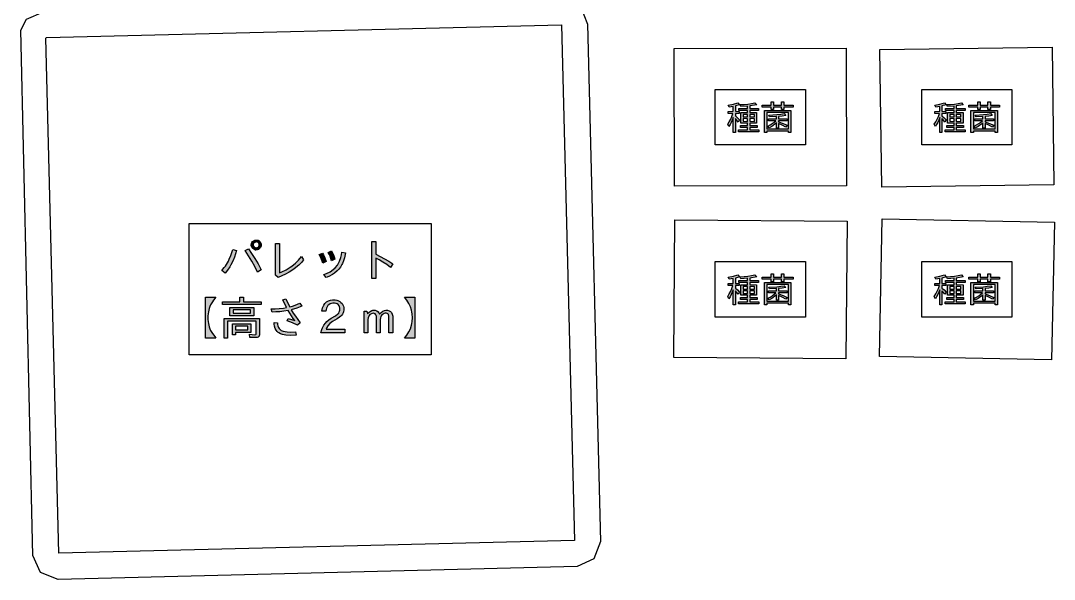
# Model space of a CAD drawing. Header units: millimetres. Extents: x -851 to 12103, y -752 to 16103.
# Drawn here: x 2101 to 5104, y 10707 to 12330 of the extents above; entities that cross this region are included whole.
import ezdxf

# ---------------------------------------------------------------- set-up
doc = ezdxf.new("R2010")
doc.units = ezdxf.units.MM
for name, color, linetype in [('名称ラベル', 1, 'Continuous'), ('荷', 34, 'Continuous'), ('設備', 5, 'Continuous')]:
    doc.layers.add(name, color=color, linetype=linetype)

msp = doc.modelspace()

# ---------------------------------------------------------------- hatches: boundary and pattern name
at = {"layer": '名称ラベル'}
for points in [[(4155.1, 12029.3), (4159.7, 12036.7), (4163.8, 12044.4), (4167.2, 12052.4), (4170, 12060.7), (4156.5, 12060.8), (4156.5, 12067), (4171.1, 12067.1), (4171.1, 12081.3), (4159.5, 12079.5), (4156.8, 12085.2), (4171.7, 12088), (4184.6, 12091.8), (4189.9, 12086.2), (4177.6, 12082.7), (4177.6, 12067.1), (4188.9, 12067), (4188.9, 12060.8), (4177.6, 12060.8), (4177.6, 12053.7), (4183.7, 12048.3), (4189.8, 12041.9), (4185.5, 12035.7), (4180.8, 12042.1), (4177.6, 12045.8), (4177.6, 12005.3), (4171.1, 12005.3), (4171.1, 12048.7), (4168.5, 12041.6), (4165.5, 12034.8), (4162.2, 12028.4), (4158.5, 12022.5)], [(4255.6, 12079.1), (4255.6, 12085.4), (4281.5, 12085.4), (4281.5, 12094.7), (4288.5, 12094.7), (4288.5, 12085.4), (4311.2, 12085.4), (4311.3, 12094.7), (4318.3, 12094.7), (4318.3, 12085.4), (4344.9, 12085.4), (4344.9, 12079.1), (4318.3, 12079), (4318.3, 12072), (4311.3, 12072), (4311.2, 12079.1), (4288.5, 12079.1), (4288.5, 12072), (4281.5, 12072), (4281.5, 12079.1)], [(4755.1, 12029.3), (4759.7, 12036.7), (4763.8, 12044.4), (4767.2, 12052.4), (4770, 12060.7), (4756.5, 12060.8), (4756.5, 12067), (4771.1, 12067.1), (4771.1, 12081.3), (4759.5, 12079.5), (4756.8, 12085.2), (4771.7, 12088), (4784.6, 12091.8), (4789.9, 12086.2), (4777.6, 12082.7), (4777.6, 12067.1), (4788.9, 12067), (4788.9, 12060.8), (4777.6, 12060.8), (4777.6, 12053.7), (4783.7, 12048.3), (4789.8, 12041.9), (4785.5, 12035.7), (4780.8, 12042.1), (4777.6, 12045.8), (4777.6, 12005.3), (4771.1, 12005.3), (4771.1, 12048.7), (4768.5, 12041.6), (4765.5, 12034.8), (4762.2, 12028.4), (4758.5, 12022.5)], [(4855.6, 12079.1), (4855.6, 12085.4), (4881.5, 12085.4), (4881.5, 12094.7), (4888.5, 12094.7), (4888.5, 12085.4), (4911.2, 12085.4), (4911.3, 12094.7), (4918.3, 12094.7), (4918.3, 12085.4), (4944.9, 12085.4), (4944.9, 12079.1), (4918.3, 12079), (4918.3, 12072), (4911.3, 12072), (4911.2, 12079.1), (4888.5, 12079.1), (4888.5, 12072), (4881.5, 12072), (4881.5, 12079.1)], [(4271.3, 12024.4), (4278.3, 12027.6), (4284.6, 12031.3), (4290.2, 12035.4), (4295, 12039.8), (4273.4, 12039.8), (4273.4, 12045.4), (4296.6, 12045.5), (4296.6, 12051.9), (4276.8, 12051.1), (4274.5, 12056.2), (4298.2, 12057.6), (4309.1, 12058.8), (4319.4, 12060.4), (4323.8, 12054.9), (4313.3, 12053.3), (4303.1, 12052.3), (4303, 12045.5), (4327.6, 12045.4), (4327.6, 12039.8), (4303.1, 12039.8), (4303, 12037), (4316, 12032.1), (4328.3, 12026.6), (4324.5, 12021.2), (4313.5, 12027.1), (4303.1, 12031.9), (4303, 12018.5), (4296.6, 12018.5), (4296.6, 12034.1), (4292, 12029.8), (4286.9, 12025.8), (4283.2, 12023.4), (4275.2, 12019.1)], [(4871.3, 12024.4), (4878.3, 12027.6), (4884.6, 12031.3), (4890.2, 12035.4), (4895, 12039.8), (4873.4, 12039.8), (4873.4, 12045.4), (4896.6, 12045.5), (4896.6, 12051.9), (4876.8, 12051.1), (4874.5, 12056.2), (4898.2, 12057.6), (4909.1, 12058.8), (4919.4, 12060.4), (4923.8, 12054.9), (4913.3, 12053.3), (4903.1, 12052.3), (4903, 12045.5), (4927.6, 12045.4), (4927.6, 12039.8), (4903.1, 12039.8), (4903, 12037), (4916, 12032.1), (4928.3, 12026.6), (4924.5, 12021.2), (4913.5, 12027.1), (4903.1, 12031.9), (4903, 12018.5), (4896.6, 12018.5), (4896.6, 12034.1), (4892, 12029.8), (4886.9, 12025.8), (4883.2, 12023.4), (4875.2, 12019.1)], [(2841.7, 11682.6), (2853.2, 11682.6), (2853.2, 11598.3), (2859.8, 11601), (2872.4, 11607), (2884, 11613.9), (2889.4, 11617.7), (2899.5, 11626), (2904.2, 11630.4), (2908.7, 11635.1), (2916.8, 11645.2), (2923.1, 11635.6), (2916.8, 11627.9), (2909.4, 11620.5), (2900.8, 11613.3), (2894.5, 11608.7), (2880.7, 11599.7), (2870.3, 11593.9), (2860, 11588.9), (2849.7, 11584.7), (2841.7, 11590.9)], [(3121.8, 11581.5), (3121.8, 11688.6), (3132.5, 11688.6), (3132.5, 11651.6), (3145.6, 11645.4), (3158.3, 11638.7), (3170.5, 11631.7), (3182.4, 11624.3), (3175.4, 11613.6), (3164.5, 11621.6), (3153.7, 11628.8), (3143, 11635.2), (3132.5, 11640.8), (3132.5, 11581.5)], [(2685.7, 11604.5), (2692.6, 11612.9), (2695.8, 11617.4), (2701.8, 11627), (2704.5, 11632), (2707.1, 11637.2), (2711.8, 11648.2), (2715.8, 11660), (2717.7, 11666.2), (2728.5, 11662.3), (2722.1, 11643.4), (2717.1, 11631.7), (2711.6, 11620.8), (2708.7, 11615.7), (2702.3, 11606), (2695.4, 11597.1)], [(2753.1, 11662.9), (2762.6, 11667.9), (2772, 11654.5), (2781.3, 11639.9), (2790.7, 11624.1), (2800, 11607), (2789.4, 11599.9), (2781.3, 11616.2), (2772.6, 11632.1), (2763.2, 11647.7)], [(2968.6, 11651), (2977.7, 11655.4), (2980.8, 11649.8), (2983.7, 11643.9), (2988.7, 11631), (2978.9, 11626.3), (2974, 11639.5)], [(2982.1, 11593), (2989.8, 11595.8), (3000.3, 11601), (3009.4, 11607.4), (3014.7, 11612.3), (3021.2, 11620.2), (3024.5, 11625.7), (3027.5, 11631.7), (3031.1, 11642.1), (3033.1, 11649.8), (3034.6, 11658.2), (3045.1, 11655.8), (3042, 11641.7), (3039.2, 11633.2), (3035.9, 11625.3), (3034.1, 11621.6), (3029.9, 11614.7), (3025.2, 11608.4), (3020.7, 11603.6), (3012.8, 11597), (3006.8, 11592.9), (2996.6, 11587.6), (2989.1, 11584.4)], [(2994.4, 11657), (3003.8, 11661.4), (3006.9, 11655.9), (3009.6, 11650.1), (3012.1, 11644), (3014.3, 11637.5), (3004.3, 11632.8), (3002.2, 11639.6), (2999.8, 11645.9), (2997.2, 11651.7)], [(4155.1, 11529.3), (4159.7, 11536.7), (4163.8, 11544.4), (4167.2, 11552.4), (4170, 11560.7), (4156.5, 11560.8), (4156.5, 11567), (4171.1, 11567.1), (4171.1, 11581.3), (4159.5, 11579.5), (4156.8, 11585.2), (4171.7, 11588), (4184.6, 11591.8), (4189.9, 11586.2), (4177.6, 11582.7), (4177.6, 11567.1), (4188.9, 11567), (4188.9, 11560.8), (4177.6, 11560.8), (4177.6, 11553.7), (4183.7, 11548.3), (4189.8, 11541.9), (4185.5, 11535.7), (4180.8, 11542.1), (4177.6, 11545.8), (4177.6, 11505.3), (4171.1, 11505.3), (4171.1, 11548.7), (4168.5, 11541.6), (4165.5, 11534.8), (4162.2, 11528.4), (4158.5, 11522.5)], [(4255.6, 11579.1), (4255.6, 11585.4), (4281.5, 11585.4), (4281.5, 11594.7), (4288.5, 11594.7), (4288.5, 11585.4), (4311.2, 11585.4), (4311.3, 11594.7), (4318.3, 11594.7), (4318.3, 11585.4), (4344.9, 11585.4), (4344.9, 11579.1), (4318.3, 11579), (4318.3, 11572), (4311.3, 11572), (4311.2, 11579.1), (4288.5, 11579.1), (4288.5, 11572), (4281.5, 11572), (4281.5, 11579.1)], [(4755.1, 11529.3), (4759.7, 11536.7), (4763.8, 11544.4), (4767.2, 11552.4), (4770, 11560.7), (4756.5, 11560.8), (4756.5, 11567), (4771.1, 11567.1), (4771.1, 11581.3), (4759.5, 11579.5), (4756.8, 11585.2), (4771.7, 11588), (4784.6, 11591.8), (4789.9, 11586.2), (4777.6, 11582.7), (4777.6, 11567.1), (4788.9, 11567), (4788.9, 11560.8), (4777.6, 11560.8), (4777.6, 11553.7), (4783.7, 11548.3), (4789.8, 11541.9), (4785.5, 11535.7), (4780.8, 11542.1), (4777.6, 11545.8), (4777.6, 11505.3), (4771.1, 11505.3), (4771.1, 11548.7), (4768.5, 11541.6), (4765.5, 11534.8), (4762.2, 11528.4), (4758.5, 11522.5)], [(4855.6, 11579.1), (4855.6, 11585.4), (4881.5, 11585.4), (4881.5, 11594.7), (4888.5, 11594.7), (4888.5, 11585.4), (4911.2, 11585.4), (4911.3, 11594.7), (4918.3, 11594.7), (4918.3, 11585.4), (4944.9, 11585.4), (4944.9, 11579.1), (4918.3, 11579), (4918.3, 11572), (4911.3, 11572), (4911.2, 11579.1), (4888.5, 11579.1), (4888.5, 11572), (4881.5, 11572), (4881.5, 11579.1)], [(4271.3, 11524.4), (4278.3, 11527.6), (4284.6, 11531.3), (4290.2, 11535.4), (4295, 11539.8), (4273.4, 11539.8), (4273.4, 11545.4), (4296.6, 11545.5), (4296.6, 11551.9), (4276.8, 11551.1), (4274.5, 11556.2), (4298.2, 11557.6), (4309.1, 11558.8), (4319.4, 11560.4), (4323.8, 11554.9), (4313.3, 11553.3), (4303.1, 11552.3), (4303, 11545.5), (4327.6, 11545.4), (4327.6, 11539.8), (4303.1, 11539.8), (4303, 11537), (4316, 11532.1), (4328.3, 11526.6), (4324.5, 11521.2), (4313.5, 11527.1), (4303.1, 11531.9), (4303, 11518.5), (4296.6, 11518.5), (4296.6, 11534.1), (4292, 11529.8), (4286.9, 11525.8), (4283.2, 11523.4), (4275.2, 11519.1)], [(4871.3, 11524.4), (4878.3, 11527.6), (4884.6, 11531.3), (4890.2, 11535.4), (4895, 11539.8), (4873.4, 11539.8), (4873.4, 11545.4), (4896.6, 11545.5), (4896.6, 11551.9), (4876.8, 11551.1), (4874.5, 11556.2), (4898.2, 11557.6), (4909.1, 11558.8), (4919.4, 11560.4), (4923.8, 11554.9), (4913.3, 11553.3), (4903.1, 11552.3), (4903, 11545.5), (4927.6, 11545.4), (4927.6, 11539.8), (4903.1, 11539.8), (4903, 11537), (4916, 11532.1), (4928.3, 11526.6), (4924.5, 11521.2), (4913.5, 11527.1), (4903.1, 11531.9), (4903, 11518.5), (4896.6, 11518.5), (4896.6, 11534.1), (4892, 11529.8), (4886.9, 11525.8), (4883.2, 11523.4), (4875.2, 11519.1)], [(2638.5, 11408.3), (2638.5, 11526.9), (2668.5, 11526.9), (2661.4, 11518.3), (2658.3, 11513.8), (2653.1, 11504.5), (2650.9, 11499.6), (2649.2, 11494.6), (2646.5, 11484.2), (2645.2, 11473.3), (2645.1, 11467.7), (2645.2, 11462), (2646.5, 11451), (2649.2, 11440.6), (2650.9, 11435.6), (2653.1, 11430.7), (2658.3, 11421.3), (2664.8, 11412.5), (2668.5, 11408.3)], [(2687.5, 11505.5), (2687.5, 11513.3), (2738.2, 11513.3), (2738.3, 11527.2), (2748.2, 11527.2), (2748.3, 11513.3), (2799.8, 11513.3), (2799.8, 11505.5)], [(2828.5, 11493.7), (2840.4, 11493.6), (2852.6, 11494.1), (2864.5, 11495.4), (2873.2, 11496.9), (2862.3, 11519.7), (2871.8, 11522.4), (2877.6, 11509.3), (2882.8, 11499), (2890.8, 11501.2), (2898.4, 11503.8), (2905.6, 11506.7), (2912.5, 11510), (2918.1, 11501.2), (2903.3, 11495.3), (2887.4, 11490.6), (2893.1, 11481.2), (2899.3, 11471.6), (2906, 11462.1), (2913.4, 11452.5), (2905.2, 11445.5), (2890.9, 11452.4), (2875.6, 11458.1), (2878.6, 11465.6), (2888.3, 11462.4), (2897.4, 11458.9), (2892.4, 11465.4), (2887.5, 11472.5), (2878, 11488.4), (2865.9, 11486.4), (2854.1, 11485), (2842.6, 11484.2), (2831.6, 11483.9)], [(2973.5, 11424), (2975.7, 11432.9), (2977.7, 11438.3), (2981.5, 11445.7), (2986.3, 11452.1), (2990.5, 11456.5), (2996.2, 11461.2), (3003.1, 11465.8), (3015.6, 11473.1), (3022.5, 11478.4), (3025, 11481.1), (3026.9, 11484.2), (3027.8, 11486.3), (3028.6, 11489.8), (3028.6, 11495), (3027.5, 11499.9), (3026.6, 11502), (3023.9, 11505.4), (3020.2, 11507.9), (3017.9, 11508.7), (3012.6, 11509.7), (3007.6, 11509.8), (3003.9, 11509.2), (3000.6, 11508), (2996.2, 11505.1), (2993.7, 11502.5), (2991.5, 11499.3), (2989.9, 11495.6), (2988.7, 11491.4), (2988.1, 11486.8), (2976.3, 11486.8), (2977, 11491.7), (2978.1, 11496.2), (2979.6, 11500.3), (2981.5, 11504.1), (2985.2, 11509), (2989.9, 11513.2), (2995.1, 11516.3), (3000.9, 11518.4), (3007.3, 11519.3), (3014.7, 11519), (3019.5, 11518.2), (3022.5, 11517.2), (3028, 11514.6), (3031.7, 11511.9), (3034.8, 11508.8), (3037.2, 11505.3), (3038.9, 11501.4), (3039.9, 11497), (3040.2, 11490.4), (3039.2, 11484.9), (3037.9, 11481.5), (3036.1, 11478.2), (3033.8, 11475.2), (3031, 11472.2), (3027.7, 11469.4), (3020.6, 11464.6), (3007.3, 11456.8), (2999.4, 11450.7), (2993.5, 11444.1), (2990.6, 11439.4), (2988.5, 11434.4), (3042.8, 11434.4), (3042.8, 11424)], [(3215.9, 11526.9), (3245.9, 11526.9), (3245.9, 11408.3), (3215.9, 11408.3), (3223, 11416.9), (3226.1, 11421.4), (3228.9, 11426), (3233.5, 11435.6), (3236.7, 11445.7), (3237.9, 11451), (3238.7, 11456.3), (3239.3, 11467.5), (3238.7, 11478.6), (3237.9, 11484), (3236.7, 11489.3), (3233.5, 11499.4), (3228.9, 11509.1), (3226.1, 11513.7), (3223, 11518.3)], [(3098.7, 11424), (3098.7, 11486.9), (3107.1, 11486.9), (3109, 11479), (3113.5, 11483.5), (3116.6, 11485.9), (3121.3, 11488.3), (3124.4, 11489.1), (3129.4, 11489.4), (3131.1, 11489.1), (3135.7, 11487.5), (3139.7, 11484.4), (3141.9, 11481.5), (3143.8, 11478.1), (3148.2, 11483), (3153, 11486.6), (3158.2, 11488.7), (3162, 11489.4), (3167.2, 11489.2), (3171.6, 11487.9), (3175.3, 11485.6), (3178.4, 11482.2), (3180.8, 11477.4), (3181.9, 11471.6), (3182, 11424), (3170.9, 11424), (3170.9, 11468.8), (3170.6, 11472.3), (3169.3, 11476.5), (3167.7, 11478.4), (3165.6, 11479.7), (3163, 11480.4), (3161.5, 11480.4), (3159.6, 11480.3), (3156.8, 11479.6), (3154.1, 11478.2), (3152.4, 11476.9), (3150.8, 11475.4), (3148.7, 11472.6), (3147.6, 11470.6), (3146.4, 11467.4), (3145.9, 11462.7), (3145.9, 11424), (3134.8, 11424), (3134.8, 11468.8), (3134.5, 11472), (3133.2, 11475.5), (3130.6, 11478.7), (3128, 11480.1), (3124.8, 11480.5), (3120.2, 11479.3), (3116, 11476.4), (3113.5, 11473.8), (3112.2, 11471.8), (3110.4, 11467.5), (3109.8, 11462.7), (3109.8, 11424)], [(2692.3, 11408.1), (2692.3, 11465.1), (2795.1, 11465.1), (2795, 11417.9), (2794.3, 11415.1), (2793.7, 11413.9), (2792, 11412), (2790.9, 11411.2), (2788.2, 11410.1), (2784.7, 11409.6), (2766.8, 11410.1), (2765.5, 11419.6), (2774, 11418.6), (2781.7, 11418.2), (2784.1, 11419), (2785.2, 11420.1), (2785.7, 11422.5), (2785.7, 11457.5), (2701.7, 11457.5), (2701.6, 11408.1)], [(2838, 11448.5), (2838, 11454), (2847.5, 11452.3), (2847.7, 11448.1), (2848.3, 11444.2), (2850, 11439.2), (2851.7, 11436.3), (2853.8, 11433.8), (2858.1, 11430.6), (2864.2, 11428.2), (2869.2, 11427), (2875, 11426.3), (2885.2, 11425.8), (2900, 11426.3), (2901.2, 11416.3), (2883.8, 11416.1), (2871.8, 11417), (2861.8, 11418.9), (2856.3, 11420.9), (2851.6, 11423.2), (2849.5, 11424.6), (2846, 11427.8), (2843.1, 11431.5), (2840.8, 11435.7), (2838.6, 11443)]]:
    msp.add_hatch(color=1, dxfattribs=at).paths.add_polyline_path(points)
h = msp.add_hatch(color=1, dxfattribs=at)
h.paths.add_polyline_path([(4187, 12007.8), (4187, 12013.5), (4212.9, 12013.5), (4212.8, 12020.4), (4191.9, 12020.4), (4191.9, 12025.8), (4212.8, 12025.8), (4212.8, 12032.6), (4193.7, 12032.6), (4193.7, 12063.4), (4212.8, 12063.4), (4212.8, 12069.7), (4187.8, 12069.7), (4187.8, 12075.3), (4212.8, 12075.3), (4212.8, 12082), (4193.6, 12080.7), (4190.8, 12086.5), (4202.6, 12087.1), (4213.8, 12088.1), (4224.4, 12089.7), (4234.4, 12091.7), (4239.5, 12085.8), (4219.3, 12082.7), (4219.3, 12075.3), (4244.6, 12075.3), (4244.6, 12069.7), (4219.3, 12069.7), (4219.3, 12063.4), (4238.9, 12063.4), (4238.9, 12032.6), (4219.3, 12032.6), (4219.3, 12025.8), (4240.5, 12025.8), (4240.5, 12020.4), (4219.3, 12020.4), (4219.3, 12013.5), (4245.5, 12013.5), (4245.5, 12007.8)])
h.paths.add_polyline_path([(4219.1, 12038), (4232.6, 12037.9), (4232.6, 12045.7), (4219.1, 12045.8)])
h.paths.add_polyline_path([(4219.1, 12050.7), (4232.6, 12050.6), (4232.6, 12058.1), (4219.1, 12058.1)])
h.paths.add_polyline_path([(4200.1, 12038), (4213, 12037.9), (4213, 12045.7), (4200.1, 12045.8)])
h.paths.add_polyline_path([(4200.1, 12050.7), (4213, 12050.6), (4213, 12058.1), (4200.1, 12058.1)])
h = msp.add_hatch(color=1, dxfattribs=at)
h.paths.add_polyline_path([(4787, 12007.8), (4787, 12013.5), (4812.9, 12013.5), (4812.8, 12020.4), (4791.9, 12020.4), (4791.9, 12025.8), (4812.8, 12025.8), (4812.8, 12032.6), (4793.7, 12032.6), (4793.7, 12063.4), (4812.8, 12063.4), (4812.8, 12069.7), (4787.8, 12069.7), (4787.8, 12075.3), (4812.8, 12075.3), (4812.8, 12082), (4793.6, 12080.7), (4790.8, 12086.5), (4802.6, 12087.1), (4813.8, 12088.1), (4824.4, 12089.7), (4834.4, 12091.7), (4839.5, 12085.8), (4819.3, 12082.7), (4819.3, 12075.3), (4844.6, 12075.3), (4844.6, 12069.7), (4819.3, 12069.7), (4819.3, 12063.4), (4838.9, 12063.4), (4838.9, 12032.6), (4819.3, 12032.6), (4819.3, 12025.8), (4840.5, 12025.8), (4840.5, 12020.4), (4819.3, 12020.4), (4819.3, 12013.5), (4845.5, 12013.5), (4845.5, 12007.8)])
h.paths.add_polyline_path([(4819.1, 12038), (4832.6, 12037.9), (4832.6, 12045.7), (4819.1, 12045.8)])
h.paths.add_polyline_path([(4819.1, 12050.7), (4832.6, 12050.6), (4832.6, 12058.1), (4819.1, 12058.1)])
h.paths.add_polyline_path([(4800.1, 12038), (4813, 12037.9), (4813, 12045.7), (4800.1, 12045.8)])
h.paths.add_polyline_path([(4800.1, 12050.7), (4813, 12050.6), (4813, 12058.1), (4800.1, 12058.1)])
h = msp.add_hatch(color=1, dxfattribs=at)
h.paths.add_polyline_path([(4261.9, 12069.6), (4338.9, 12069.6), (4338.9, 12005.3), (4331.8, 12005.3), (4331.8, 12009.8), (4269, 12009.8), (4269, 12005.3), (4261.9, 12005.3)])
h.paths.add_polyline_path([(4331.8, 12015.8), (4331.8, 12063.6), (4269, 12063.6), (4269, 12015.8)])
h = msp.add_hatch(color=1, dxfattribs=at)
h.paths.add_polyline_path([(4861.9, 12069.6), (4938.9, 12069.6), (4938.9, 12005.3), (4931.8, 12005.3), (4931.8, 12009.8), (4869, 12009.8), (4869, 12005.3), (4861.9, 12005.3)])
h.paths.add_polyline_path([(4931.8, 12015.8), (4931.8, 12063.6), (4869, 12063.6), (4869, 12015.8)])
h = msp.add_hatch(color=1, dxfattribs=at)
h.paths.add_polyline_path([(2771, 11679.1), (2771.4, 11682.6), (2772.5, 11685.8), (2774.5, 11688.5), (2776.2, 11690.2), (2779.1, 11692.1), (2781.9, 11693.1), (2788.5, 11693.3), (2791.3, 11692.4), (2793, 11691.4), (2796.8, 11688.1), (2799.1, 11684.2), (2799.8, 11681.7), (2800, 11679), (2799.8, 11676.3), (2799, 11673.7), (2797.7, 11671.2), (2796.1, 11669.1), (2794.4, 11667.5), (2792.4, 11666.2), (2790.3, 11665.2), (2787.9, 11664.7), (2782.5, 11664.8), (2784.2, 11664.9), (2781.4, 11665.1), (2778.8, 11666.2), (2775.4, 11668.6), (2773.6, 11670.5), (2772.3, 11672.7), (2771.2, 11676.4)])
h.paths.add_polyline_path([(2782.5, 11687.2), (2779.4, 11685.3), (2777.6, 11682.9), (2776.9, 11680.7), (2776.8, 11679), (2777, 11677.1), (2777.6, 11675.5), (2779.7, 11672.6), (2782, 11671), (2784.8, 11670.2), (2790.9, 11670.2), (2787.1, 11670.4), (2790.4, 11671.9), (2792.9, 11674.4), (2794, 11677.1), (2794, 11680.9), (2793.2, 11683.2), (2791.7, 11685.2), (2789.9, 11686.5), (2787.5, 11687.5), (2791.6, 11687.5), (2783.7, 11687.7), (2784.2, 11687.6), (2775.9, 11686.9)])
h = msp.add_hatch(color=1, dxfattribs=at)
h.paths.add_polyline_path([(4187, 11507.8), (4187, 11513.5), (4212.9, 11513.5), (4212.8, 11520.4), (4191.9, 11520.4), (4191.9, 11525.8), (4212.8, 11525.8), (4212.8, 11532.6), (4193.7, 11532.6), (4193.7, 11563.4), (4212.8, 11563.4), (4212.8, 11569.7), (4187.8, 11569.7), (4187.8, 11575.3), (4212.8, 11575.3), (4212.8, 11582), (4193.6, 11580.7), (4190.8, 11586.5), (4202.6, 11587.1), (4213.8, 11588.1), (4224.4, 11589.7), (4234.4, 11591.7), (4239.5, 11585.8), (4219.3, 11582.7), (4219.3, 11575.3), (4244.6, 11575.3), (4244.6, 11569.7), (4219.3, 11569.7), (4219.3, 11563.4), (4238.9, 11563.4), (4238.9, 11532.6), (4219.3, 11532.6), (4219.3, 11525.8), (4240.5, 11525.8), (4240.5, 11520.4), (4219.3, 11520.4), (4219.3, 11513.5), (4245.5, 11513.5), (4245.5, 11507.8)])
h.paths.add_polyline_path([(4219.1, 11538), (4232.6, 11537.9), (4232.6, 11545.7), (4219.1, 11545.8)])
h.paths.add_polyline_path([(4219.1, 11550.7), (4232.6, 11550.6), (4232.6, 11558.1), (4219.1, 11558.1)])
h.paths.add_polyline_path([(4200.1, 11538), (4213, 11537.9), (4213, 11545.7), (4200.1, 11545.8)])
h.paths.add_polyline_path([(4200.1, 11550.7), (4213, 11550.6), (4213, 11558.1), (4200.1, 11558.1)])
h = msp.add_hatch(color=1, dxfattribs=at)
h.paths.add_polyline_path([(4787, 11507.8), (4787, 11513.5), (4812.9, 11513.5), (4812.8, 11520.4), (4791.9, 11520.4), (4791.9, 11525.8), (4812.8, 11525.8), (4812.8, 11532.6), (4793.7, 11532.6), (4793.7, 11563.4), (4812.8, 11563.4), (4812.8, 11569.7), (4787.8, 11569.7), (4787.8, 11575.3), (4812.8, 11575.3), (4812.8, 11582), (4793.6, 11580.7), (4790.8, 11586.5), (4802.6, 11587.1), (4813.8, 11588.1), (4824.4, 11589.7), (4834.4, 11591.7), (4839.5, 11585.8), (4819.3, 11582.7), (4819.3, 11575.3), (4844.6, 11575.3), (4844.6, 11569.7), (4819.3, 11569.7), (4819.3, 11563.4), (4838.9, 11563.4), (4838.9, 11532.6), (4819.3, 11532.6), (4819.3, 11525.8), (4840.5, 11525.8), (4840.5, 11520.4), (4819.3, 11520.4), (4819.3, 11513.5), (4845.5, 11513.5), (4845.5, 11507.8)])
h.paths.add_polyline_path([(4819.1, 11538), (4832.6, 11537.9), (4832.6, 11545.7), (4819.1, 11545.8)])
h.paths.add_polyline_path([(4819.1, 11550.7), (4832.6, 11550.6), (4832.6, 11558.1), (4819.1, 11558.1)])
h.paths.add_polyline_path([(4800.1, 11538), (4813, 11537.9), (4813, 11545.7), (4800.1, 11545.8)])
h.paths.add_polyline_path([(4800.1, 11550.7), (4813, 11550.6), (4813, 11558.1), (4800.1, 11558.1)])
h = msp.add_hatch(color=1, dxfattribs=at)
h.paths.add_polyline_path([(4261.9, 11569.6), (4338.9, 11569.6), (4338.9, 11505.3), (4331.8, 11505.3), (4331.8, 11509.8), (4269, 11509.8), (4269, 11505.3), (4261.9, 11505.3)])
h.paths.add_polyline_path([(4331.8, 11515.8), (4331.8, 11563.6), (4269, 11563.6), (4269, 11515.8)])
h = msp.add_hatch(color=1, dxfattribs=at)
h.paths.add_polyline_path([(4861.9, 11569.6), (4938.9, 11569.6), (4938.9, 11505.3), (4931.8, 11505.3), (4931.8, 11509.8), (4869, 11509.8), (4869, 11505.3), (4861.9, 11505.3)])
h.paths.add_polyline_path([(4931.8, 11515.8), (4931.8, 11563.6), (4869, 11563.6), (4869, 11515.8)])
h = msp.add_hatch(color=1, dxfattribs=at)
h.paths.add_polyline_path([(2708.8, 11473), (2708.8, 11497.5), (2778.5, 11497.5), (2778.5, 11473)])
h.paths.add_polyline_path([(2718.1, 11490.3), (2718.1, 11480.2), (2769.3, 11480.2), (2769.2, 11490.3)])
h = msp.add_hatch(color=1, dxfattribs=at)
h.paths.add_polyline_path([(2716.6, 11417.3), (2716.6, 11450.1), (2770.2, 11450.1), (2770.2, 11424.9), (2725.5, 11424.9), (2725.5, 11417.3)])
h.paths.add_polyline_path([(2725.5, 11443.1), (2725.5, 11431.9), (2761.3, 11432), (2761.3, 11443.1)])

# ---------------------------------------------------------------- linework, layer by layer
for points in [[(4119.1, 11969.3), (4119.1, 12130.7), (4380.9, 12130.7), (4380.9, 11969.3)], [(4719.1, 11969.3), (4719.1, 12130.7), (4980.9, 12130.7), (4980.9, 11969.3)], [(4155.1, 12029.3), (4159.7, 12036.7), (4163.8, 12044.4), (4167.2, 12052.4), (4170, 12060.7), (4156.5, 12060.8), (4156.5, 12067), (4171.1, 12067.1), (4171.1, 12081.3), (4159.5, 12079.5), (4156.8, 12085.2), (4171.7, 12088), (4184.6, 12091.8), (4189.9, 12086.2), (4177.6, 12082.7), (4177.6, 12067.1), (4188.9, 12067), (4188.9, 12060.8), (4177.6, 12060.8), (4177.6, 12053.7), (4183.7, 12048.2), (4189.8, 12041.9), (4185.5, 12035.7), (4180.8, 12042.1), (4177.6, 12045.8), (4177.6, 12005.3), (4171.1, 12005.3), (4171.1, 12048.7), (4168.5, 12041.6), (4165.5, 12034.8), (4162.2, 12028.4), (4158.5, 12022.5)], [(4187, 12007.8), (4187, 12013.5), (4212.9, 12013.5), (4212.8, 12020.4), (4191.9, 12020.4), (4191.9, 12025.8), (4212.9, 12025.8), (4212.8, 12032.6), (4193.7, 12032.6), (4193.7, 12063.4), (4212.8, 12063.4), (4212.9, 12069.7), (4187.8, 12069.7), (4187.8, 12075.3), (4212.8, 12075.3), (4212.9, 12082), (4193.6, 12080.6), (4190.8, 12086.5), (4202.6, 12087.1), (4213.8, 12088.1), (4224.4, 12089.7), (4234.4, 12091.7), (4239.5, 12085.8), (4219.3, 12082.7), (4219.3, 12075.3), (4244.6, 12075.3), (4244.6, 12069.7), (4219.3, 12069.7), (4219.3, 12063.5), (4238.9, 12063.4), (4238.9, 12032.6), (4219.3, 12032.6), (4219.3, 12025.8), (4240.5, 12025.8), (4240.5, 12020.4), (4219.3, 12020.4), (4219.3, 12013.5), (4245.5, 12013.5), (4245.5, 12007.8)], [(4255.6, 12079.1), (4255.6, 12085.4), (4281.5, 12085.4), (4281.5, 12094.7), (4288.5, 12094.7), (4288.5, 12085.4), (4311.2, 12085.4), (4311.3, 12094.7), (4318.3, 12094.7), (4318.4, 12085.4), (4344.9, 12085.4), (4344.9, 12079.1), (4318.3, 12079), (4318.3, 12072), (4311.3, 12072), (4311.2, 12079), (4288.5, 12079), (4288.5, 12072), (4281.5, 12072), (4281.5, 12079)], [(4755.1, 12029.3), (4759.7, 12036.7), (4763.8, 12044.4), (4767.2, 12052.4), (4770, 12060.7), (4756.5, 12060.8), (4756.5, 12067), (4771.1, 12067.1), (4771.1, 12081.3), (4759.5, 12079.5), (4756.8, 12085.2), (4771.7, 12088), (4784.6, 12091.8), (4789.9, 12086.2), (4777.6, 12082.7), (4777.6, 12067.1), (4788.9, 12067), (4788.9, 12060.8), (4777.6, 12060.8), (4777.6, 12053.7), (4783.7, 12048.2), (4789.8, 12041.9), (4785.5, 12035.7), (4780.8, 12042.1), (4777.6, 12045.8), (4777.6, 12005.3), (4771.1, 12005.3), (4771.1, 12048.7), (4768.5, 12041.6), (4765.5, 12034.8), (4762.2, 12028.4), (4758.5, 12022.5)], [(4787, 12007.8), (4787, 12013.5), (4812.9, 12013.5), (4812.8, 12020.4), (4791.9, 12020.4), (4791.9, 12025.8), (4812.9, 12025.8), (4812.8, 12032.6), (4793.7, 12032.6), (4793.7, 12063.4), (4812.8, 12063.4), (4812.9, 12069.7), (4787.8, 12069.7), (4787.8, 12075.3), (4812.8, 12075.3), (4812.9, 12082), (4793.6, 12080.6), (4790.8, 12086.5), (4802.6, 12087.1), (4813.8, 12088.1), (4824.4, 12089.7), (4834.4, 12091.7), (4839.5, 12085.8), (4819.3, 12082.7), (4819.3, 12075.3), (4844.6, 12075.3), (4844.6, 12069.7), (4819.3, 12069.7), (4819.3, 12063.5), (4838.9, 12063.4), (4838.9, 12032.6), (4819.3, 12032.6), (4819.3, 12025.8), (4840.5, 12025.8), (4840.5, 12020.4), (4819.3, 12020.4), (4819.3, 12013.5), (4845.5, 12013.5), (4845.5, 12007.8)], [(4855.6, 12079.1), (4855.6, 12085.4), (4881.5, 12085.4), (4881.5, 12094.7), (4888.5, 12094.7), (4888.5, 12085.4), (4911.2, 12085.4), (4911.3, 12094.7), (4918.3, 12094.7), (4918.4, 12085.4), (4944.9, 12085.4), (4944.9, 12079.1), (4918.3, 12079), (4918.3, 12072), (4911.3, 12072), (4911.2, 12079), (4888.5, 12079), (4888.5, 12072), (4881.5, 12072), (4881.5, 12079)], [(4200.1, 12050.7), (4213, 12050.6), (4213, 12058.1), (4200.1, 12058.1)], [(4200.1, 12038), (4213, 12037.9), (4213, 12045.7), (4200.1, 12045.8)], [(4219.1, 12050.7), (4232.6, 12050.6), (4232.6, 12058.1), (4219.1, 12058.1)], [(4219.1, 12038), (4232.6, 12037.9), (4232.6, 12045.7), (4219.1, 12045.8)], [(4261.9, 12069.5), (4338.9, 12069.6), (4338.9, 12005.3), (4331.8, 12005.3), (4331.8, 12009.8), (4269, 12009.8), (4269, 12005.3), (4261.9, 12005.3)], [(4331.8, 12015.8), (4331.8, 12063.6), (4269, 12063.6), (4269, 12015.8)], [(4271.3, 12024.4), (4278.3, 12027.6), (4284.6, 12031.3), (4290.2, 12035.4), (4295, 12039.8), (4273.4, 12039.9), (4273.4, 12045.4), (4296.6, 12045.5), (4296.6, 12051.9), (4276.8, 12051.1), (4274.5, 12056.2), (4298.2, 12057.6), (4309.1, 12058.8), (4319.4, 12060.4), (4323.8, 12054.9), (4313.3, 12053.3), (4303.1, 12052.2), (4303.1, 12045.5), (4327.6, 12045.4), (4327.6, 12039.9), (4303.1, 12039.9), (4303.1, 12037), (4316, 12032.1), (4328.3, 12026.6), (4324.5, 12021.2), (4313.5, 12027.1), (4303.1, 12031.9), (4303, 12018.5), (4296.6, 12018.5), (4296.6, 12034.1), (4292, 12029.8), (4286.9, 12025.8), (4283.2, 12023.4), (4275.2, 12019.1)], [(4800.1, 12050.7), (4813, 12050.6), (4813, 12058.1), (4800.1, 12058.1)], [(4800.1, 12038), (4813, 12037.9), (4813, 12045.7), (4800.1, 12045.8)], [(4819.1, 12050.7), (4832.6, 12050.6), (4832.6, 12058.1), (4819.1, 12058.1)], [(4819.1, 12038), (4832.6, 12037.9), (4832.6, 12045.7), (4819.1, 12045.8)], [(4861.9, 12069.5), (4938.9, 12069.6), (4938.9, 12005.3), (4931.8, 12005.3), (4931.8, 12009.8), (4869, 12009.8), (4869, 12005.3), (4861.9, 12005.3)], [(4931.8, 12015.8), (4931.8, 12063.6), (4869, 12063.6), (4869, 12015.8)], [(4871.3, 12024.4), (4878.3, 12027.6), (4884.6, 12031.3), (4890.2, 12035.4), (4895, 12039.8), (4873.4, 12039.9), (4873.4, 12045.4), (4896.6, 12045.5), (4896.6, 12051.9), (4876.8, 12051.1), (4874.5, 12056.2), (4898.2, 12057.6), (4909.1, 12058.8), (4919.4, 12060.4), (4923.8, 12054.9), (4913.3, 12053.3), (4903.1, 12052.2), (4903.1, 12045.5), (4927.6, 12045.4), (4927.6, 12039.9), (4903.1, 12039.9), (4903.1, 12037), (4916, 12032.1), (4928.3, 12026.6), (4924.5, 12021.2), (4913.5, 12027.1), (4903.1, 12031.9), (4903, 12018.5), (4896.6, 12018.5), (4896.6, 12034.1), (4892, 12029.8), (4886.9, 12025.8), (4883.2, 12023.4), (4875.2, 12019.1)], [(2590.5, 11360.1), (2590.5, 11741.5), (3293.9, 11741.5), (3293.9, 11360.1)], [(2771, 11679.1), (2771.3, 11682.6), (2772.5, 11685.8), (2774.4, 11688.5), (2776.2, 11690.1), (2779.1, 11692.1), (2781.9, 11693.1), (2788.6, 11693.2), (2791.3, 11692.4), (2793, 11691.4), (2796.8, 11688.1), (2799.1, 11684.2), (2799.8, 11681.7), (2800, 11679), (2799.8, 11676.3), (2799, 11673.7), (2797.7, 11671.2), (2796.1, 11669.1), (2794.4, 11667.5), (2792.4, 11666.1), (2790.3, 11665.2), (2787.9, 11664.7), (2782.5, 11664.8), (2784.2, 11664.9), (2781.4, 11665.1), (2778.8, 11666.2), (2775.4, 11668.6), (2773.6, 11670.5), (2772.3, 11672.7), (2771.2, 11676.4)], [(2782.5, 11687.2), (2779.4, 11685.3), (2777.6, 11682.9), (2776.9, 11680.7), (2776.8, 11679), (2777, 11677.1), (2777.6, 11675.5), (2779.7, 11672.6), (2782, 11671), (2784.8, 11670.2), (2790.9, 11670.2), (2787.1, 11670.4), (2790.4, 11671.9), (2792.9, 11674.4), (2794.1, 11677.1), (2794, 11680.9), (2793.2, 11683.2), (2791.7, 11685.2), (2789.9, 11686.5), (2787.5, 11687.5), (2791.7, 11687.5), (2783.7, 11687.7), (2784.2, 11687.6), (2775.9, 11686.9)], [(2841.7, 11682.6), (2853.2, 11682.6), (2853.2, 11598.3), (2859.8, 11601), (2872.4, 11607), (2884, 11613.9), (2889.4, 11617.7), (2899.5, 11626), (2904.2, 11630.5), (2908.7, 11635.1), (2916.8, 11645.1), (2923.1, 11635.6), (2916.8, 11627.9), (2909.4, 11620.5), (2900.8, 11613.3), (2894.5, 11608.7), (2880.7, 11599.7), (2870.3, 11593.9), (2860, 11588.9), (2849.7, 11584.7), (2841.7, 11590.9)], [(3121.8, 11581.5), (3121.8, 11688.6), (3132.5, 11688.6), (3132.5, 11651.6), (3145.6, 11645.4), (3158.3, 11638.7), (3170.5, 11631.7), (3182.4, 11624.3), (3175.4, 11613.6), (3164.5, 11621.6), (3153.7, 11628.8), (3143.1, 11635.2), (3132.5, 11640.9), (3132.5, 11581.5)], [(2685.7, 11604.5), (2692.6, 11612.9), (2695.8, 11617.4), (2701.8, 11627), (2704.5, 11632), (2707.1, 11637.2), (2711.8, 11648.2), (2715.8, 11660), (2717.7, 11666.1), (2728.5, 11662.3), (2722.1, 11643.4), (2717.1, 11631.7), (2711.6, 11620.8), (2708.7, 11615.7), (2702.3, 11606), (2695.4, 11597.1)], [(2753.1, 11662.9), (2762.6, 11667.9), (2772, 11654.5), (2781.3, 11639.9), (2790.7, 11624.1), (2800, 11607), (2789.4, 11599.9), (2781.3, 11616.2), (2772.6, 11632.1), (2763.2, 11647.7)], [(2968.6, 11651), (2977.7, 11655.4), (2980.8, 11649.8), (2983.7, 11643.9), (2988.7, 11631), (2978.9, 11626.4), (2974, 11639.5)], [(2982.1, 11593), (2989.8, 11595.8), (3000.3, 11601), (3009.4, 11607.4), (3014.7, 11612.3), (3021.2, 11620.2), (3024.5, 11625.7), (3027.5, 11631.8), (3031.1, 11642.1), (3033.1, 11649.8), (3034.6, 11658.2), (3045.1, 11655.8), (3042, 11641.7), (3039.2, 11633.1), (3035.9, 11625.3), (3034.1, 11621.6), (3029.9, 11614.7), (3025.2, 11608.4), (3020.7, 11603.6), (3012.8, 11597), (3006.8, 11592.9), (2996.6, 11587.6), (2989.1, 11584.4)], [(2994.4, 11657), (3003.8, 11661.4), (3006.9, 11655.9), (3009.6, 11650.1), (3012.1, 11644), (3014.3, 11637.5), (3004.3, 11632.8), (3002.2, 11639.6), (2999.8, 11645.9), (2997.2, 11651.7)], [(4119.1, 11469.3), (4119.1, 11630.7), (4380.9, 11630.7), (4380.9, 11469.3)], [(4719.1, 11469.3), (4719.1, 11630.7), (4980.9, 11630.7), (4980.9, 11469.3)], [(4155.1, 11529.3), (4159.7, 11536.7), (4163.8, 11544.4), (4167.2, 11552.4), (4170, 11560.7), (4156.5, 11560.8), (4156.5, 11567), (4171.1, 11567.1), (4171.1, 11581.3), (4159.5, 11579.5), (4156.8, 11585.2), (4171.7, 11588), (4184.6, 11591.8), (4189.9, 11586.2), (4177.6, 11582.7), (4177.6, 11567.1), (4188.9, 11567), (4188.9, 11560.8), (4177.6, 11560.8), (4177.6, 11553.7), (4183.7, 11548.2), (4189.8, 11541.9), (4185.5, 11535.7), (4180.8, 11542.1), (4177.6, 11545.8), (4177.6, 11505.3), (4171.1, 11505.3), (4171.1, 11548.7), (4168.5, 11541.6), (4165.5, 11534.8), (4162.2, 11528.4), (4158.5, 11522.5)], [(4187, 11507.8), (4187, 11513.5), (4212.9, 11513.5), (4212.8, 11520.4), (4191.9, 11520.4), (4191.9, 11525.8), (4212.9, 11525.8), (4212.8, 11532.6), (4193.7, 11532.6), (4193.7, 11563.4), (4212.8, 11563.4), (4212.9, 11569.7), (4187.8, 11569.7), (4187.8, 11575.3), (4212.8, 11575.3), (4212.9, 11582), (4193.6, 11580.6), (4190.8, 11586.5), (4202.6, 11587.1), (4213.8, 11588.1), (4224.4, 11589.7), (4234.4, 11591.7), (4239.5, 11585.8), (4219.3, 11582.7), (4219.3, 11575.3), (4244.6, 11575.3), (4244.6, 11569.7), (4219.3, 11569.7), (4219.3, 11563.5), (4238.9, 11563.4), (4238.9, 11532.6), (4219.3, 11532.6), (4219.3, 11525.8), (4240.5, 11525.8), (4240.5, 11520.4), (4219.3, 11520.4), (4219.3, 11513.5), (4245.5, 11513.5), (4245.5, 11507.8)], [(4255.6, 11579.1), (4255.6, 11585.4), (4281.5, 11585.4), (4281.5, 11594.7), (4288.5, 11594.7), (4288.5, 11585.4), (4311.2, 11585.4), (4311.3, 11594.7), (4318.3, 11594.7), (4318.4, 11585.4), (4344.9, 11585.4), (4344.9, 11579.1), (4318.3, 11579), (4318.3, 11572), (4311.3, 11572), (4311.2, 11579), (4288.5, 11579), (4288.5, 11572), (4281.5, 11572), (4281.5, 11579)], [(4755.1, 11529.3), (4759.7, 11536.7), (4763.8, 11544.4), (4767.2, 11552.4), (4770, 11560.7), (4756.5, 11560.8), (4756.5, 11567), (4771.1, 11567.1), (4771.1, 11581.3), (4759.5, 11579.5), (4756.8, 11585.2), (4771.7, 11588), (4784.6, 11591.8), (4789.9, 11586.2), (4777.6, 11582.7), (4777.6, 11567.1), (4788.9, 11567), (4788.9, 11560.8), (4777.6, 11560.8), (4777.6, 11553.7), (4783.7, 11548.2), (4789.8, 11541.9), (4785.5, 11535.7), (4780.8, 11542.1), (4777.6, 11545.8), (4777.6, 11505.3), (4771.1, 11505.3), (4771.1, 11548.7), (4768.5, 11541.6), (4765.5, 11534.8), (4762.2, 11528.4), (4758.5, 11522.5)], [(4787, 11507.8), (4787, 11513.5), (4812.9, 11513.5), (4812.8, 11520.4), (4791.9, 11520.4), (4791.9, 11525.8), (4812.9, 11525.8), (4812.8, 11532.6), (4793.7, 11532.6), (4793.7, 11563.4), (4812.8, 11563.4), (4812.9, 11569.7), (4787.8, 11569.7), (4787.8, 11575.3), (4812.8, 11575.3), (4812.9, 11582), (4793.6, 11580.6), (4790.8, 11586.5), (4802.6, 11587.1), (4813.8, 11588.1), (4824.4, 11589.7), (4834.4, 11591.7), (4839.5, 11585.8), (4819.3, 11582.7), (4819.3, 11575.3), (4844.6, 11575.3), (4844.6, 11569.7), (4819.3, 11569.7), (4819.3, 11563.5), (4838.9, 11563.4), (4838.9, 11532.6), (4819.3, 11532.6), (4819.3, 11525.8), (4840.5, 11525.8), (4840.5, 11520.4), (4819.3, 11520.4), (4819.3, 11513.5), (4845.5, 11513.5), (4845.5, 11507.8)], [(4855.6, 11579.1), (4855.6, 11585.4), (4881.5, 11585.4), (4881.5, 11594.7), (4888.5, 11594.7), (4888.5, 11585.4), (4911.2, 11585.4), (4911.3, 11594.7), (4918.3, 11594.7), (4918.4, 11585.4), (4944.9, 11585.4), (4944.9, 11579.1), (4918.3, 11579), (4918.3, 11572), (4911.3, 11572), (4911.2, 11579), (4888.5, 11579), (4888.5, 11572), (4881.5, 11572), (4881.5, 11579)], [(4261.9, 11569.5), (4338.9, 11569.6), (4338.9, 11505.3), (4331.8, 11505.3), (4331.8, 11509.8), (4269, 11509.8), (4269, 11505.3), (4261.9, 11505.3)], [(4331.8, 11515.8), (4331.8, 11563.6), (4269, 11563.6), (4269, 11515.8)], [(4861.9, 11569.5), (4938.9, 11569.6), (4938.9, 11505.3), (4931.8, 11505.3), (4931.8, 11509.8), (4869, 11509.8), (4869, 11505.3), (4861.9, 11505.3)], [(4931.8, 11515.8), (4931.8, 11563.6), (4869, 11563.6), (4869, 11515.8)], [(4200.1, 11550.7), (4213, 11550.6), (4213, 11558.1), (4200.1, 11558.1)], [(4200.1, 11538), (4213, 11537.9), (4213, 11545.7), (4200.1, 11545.8)], [(4219.1, 11550.7), (4232.6, 11550.6), (4232.6, 11558.1), (4219.1, 11558.1)], [(4219.1, 11538), (4232.6, 11537.9), (4232.6, 11545.7), (4219.1, 11545.8)], [(4271.3, 11524.4), (4278.3, 11527.6), (4284.6, 11531.3), (4290.2, 11535.4), (4295, 11539.8), (4273.4, 11539.9), (4273.4, 11545.4), (4296.6, 11545.5), (4296.6, 11551.9), (4276.8, 11551.1), (4274.5, 11556.2), (4298.2, 11557.6), (4309.1, 11558.8), (4319.4, 11560.4), (4323.8, 11554.9), (4313.3, 11553.3), (4303.1, 11552.2), (4303.1, 11545.5), (4327.6, 11545.4), (4327.6, 11539.9), (4303.1, 11539.9), (4303.1, 11537), (4316, 11532.1), (4328.3, 11526.6), (4324.5, 11521.2), (4313.5, 11527.1), (4303.1, 11531.9), (4303, 11518.5), (4296.6, 11518.5), (4296.6, 11534.1), (4292, 11529.8), (4286.9, 11525.8), (4283.2, 11523.4), (4275.2, 11519.1)], [(4800.1, 11550.7), (4813, 11550.6), (4813, 11558.1), (4800.1, 11558.1)], [(4800.1, 11538), (4813, 11537.9), (4813, 11545.7), (4800.1, 11545.8)], [(4819.1, 11550.7), (4832.6, 11550.6), (4832.6, 11558.1), (4819.1, 11558.1)], [(4819.1, 11538), (4832.6, 11537.9), (4832.6, 11545.7), (4819.1, 11545.8)], [(4871.3, 11524.4), (4878.3, 11527.6), (4884.6, 11531.3), (4890.2, 11535.4), (4895, 11539.8), (4873.4, 11539.9), (4873.4, 11545.4), (4896.6, 11545.5), (4896.6, 11551.9), (4876.8, 11551.1), (4874.5, 11556.2), (4898.2, 11557.6), (4909.1, 11558.8), (4919.4, 11560.4), (4923.8, 11554.9), (4913.3, 11553.3), (4903.1, 11552.2), (4903.1, 11545.5), (4927.6, 11545.4), (4927.6, 11539.9), (4903.1, 11539.9), (4903.1, 11537), (4916, 11532.1), (4928.3, 11526.6), (4924.5, 11521.2), (4913.5, 11527.1), (4903.1, 11531.9), (4903, 11518.5), (4896.6, 11518.5), (4896.6, 11534.1), (4892, 11529.8), (4886.9, 11525.8), (4883.2, 11523.4), (4875.2, 11519.1)], [(2638.5, 11408.3), (2638.5, 11526.9), (2668.5, 11526.9), (2661.4, 11518.3), (2658.3, 11513.8), (2653.1, 11504.5), (2650.9, 11499.6), (2649.2, 11494.6), (2646.6, 11484.2), (2645.2, 11473.3), (2645.1, 11467.6), (2645.2, 11462), (2646.6, 11451), (2649.2, 11440.6), (2650.9, 11435.6), (2653.1, 11430.7), (2658.3, 11421.3), (2664.8, 11412.5), (2668.5, 11408.3)], [(2687.5, 11505.5), (2687.5, 11513.3), (2738.2, 11513.3), (2738.3, 11527.2), (2748.2, 11527.2), (2748.3, 11513.3), (2799.8, 11513.3), (2799.8, 11505.5)], [(2828.5, 11493.7), (2840.4, 11493.6), (2852.6, 11494.1), (2864.5, 11495.4), (2873.2, 11496.9), (2862.3, 11519.7), (2871.8, 11522.4), (2877.6, 11509.3), (2882.8, 11499), (2890.8, 11501.2), (2898.4, 11503.8), (2905.6, 11506.7), (2912.6, 11510), (2918.1, 11501.2), (2903.3, 11495.3), (2887.4, 11490.6), (2893.1, 11481.1), (2899.3, 11471.6), (2906.1, 11462.1), (2913.4, 11452.5), (2905.2, 11445.5), (2890.9, 11452.4), (2875.6, 11458.1), (2878.6, 11465.6), (2888.3, 11462.4), (2897.4, 11458.9), (2892.4, 11465.4), (2887.5, 11472.5), (2878, 11488.4), (2865.9, 11486.4), (2854.1, 11485), (2842.7, 11484.2), (2831.6, 11483.9)], [(2973.5, 11424), (2975.7, 11432.9), (2977.7, 11438.3), (2981.5, 11445.7), (2986.3, 11452.1), (2990.5, 11456.5), (2996.2, 11461.2), (3003.1, 11465.8), (3015.6, 11473.1), (3022.5, 11478.4), (3025, 11481.1), (3026.9, 11484.1), (3027.8, 11486.3), (3028.6, 11489.8), (3028.6, 11495), (3027.5, 11499.9), (3026.6, 11502), (3023.9, 11505.4), (3020.2, 11507.9), (3017.9, 11508.8), (3012.6, 11509.7), (3007.6, 11509.8), (3003.9, 11509.2), (3000.6, 11508), (2996.2, 11505.1), (2993.7, 11502.5), (2991.5, 11499.2), (2989.9, 11495.6), (2988.7, 11491.4), (2988.1, 11486.8), (2976.3, 11486.8), (2977, 11491.7), (2978.1, 11496.2), (2979.6, 11500.3), (2981.5, 11504.1), (2985.2, 11509), (2989.9, 11513.2), (2995.1, 11516.3), (3000.9, 11518.4), (3007.3, 11519.3), (3014.7, 11519), (3019.5, 11518.2), (3022.5, 11517.2), (3028, 11514.6), (3031.7, 11511.9), (3034.8, 11508.8), (3037.2, 11505.3), (3038.9, 11501.4), (3039.9, 11497), (3040.2, 11490.4), (3039.2, 11484.9), (3037.9, 11481.5), (3036.1, 11478.2), (3033.8, 11475.1), (3031, 11472.2), (3027.7, 11469.4), (3020.6, 11464.6), (3007.3, 11456.9), (2999.4, 11450.8), (2993.5, 11444.1), (2990.6, 11439.4), (2988.5, 11434.4), (3042.8, 11434.4), (3042.8, 11424)], [(3215.9, 11526.9), (3245.9, 11526.9), (3245.9, 11408.3), (3215.9, 11408.3), (3223, 11416.9), (3226.1, 11421.4), (3228.9, 11426), (3233.5, 11435.6), (3236.7, 11445.7), (3237.9, 11451), (3238.7, 11456.3), (3239.3, 11467.5), (3238.7, 11478.6), (3237.9, 11484), (3236.7, 11489.3), (3233.5, 11499.5), (3228.9, 11509.1), (3226.1, 11513.8), (3223, 11518.3)], [(2708.8, 11473), (2708.8, 11497.5), (2778.5, 11497.5), (2778.5, 11473)], [(2718.1, 11490.3), (2718.1, 11480.2), (2769.3, 11480.2), (2769.2, 11490.3)], [(3098.7, 11424), (3098.7, 11486.9), (3107.1, 11486.9), (3109, 11479), (3113.6, 11483.5), (3116.6, 11485.9), (3121.3, 11488.3), (3124.4, 11489.1), (3129.4, 11489.4), (3131.1, 11489.1), (3135.7, 11487.5), (3139.7, 11484.4), (3141.9, 11481.5), (3143.8, 11478.1), (3148.2, 11483), (3153, 11486.6), (3158.2, 11488.7), (3162, 11489.4), (3167.2, 11489.2), (3171.6, 11487.9), (3175.3, 11485.6), (3178.4, 11482.2), (3180.8, 11477.4), (3181.9, 11471.6), (3182, 11424), (3170.9, 11424), (3170.9, 11468.8), (3170.6, 11472.3), (3169.3, 11476.5), (3167.7, 11478.4), (3165.6, 11479.7), (3163, 11480.4), (3161.5, 11480.5), (3159.6, 11480.3), (3156.8, 11479.6), (3154.1, 11478.2), (3152.4, 11477), (3150.8, 11475.4), (3148.7, 11472.6), (3147.6, 11470.6), (3146.4, 11467.4), (3145.9, 11462.7), (3145.9, 11424), (3134.8, 11424), (3134.8, 11468.8), (3134.5, 11472), (3133.2, 11475.5), (3130.6, 11478.7), (3128, 11480.1), (3124.8, 11480.5), (3120.2, 11479.2), (3116, 11476.4), (3113.5, 11473.8), (3112.2, 11471.8), (3110.4, 11467.5), (3109.8, 11462.7), (3109.8, 11424)], [(2692.3, 11408.1), (2692.3, 11465.1), (2795.1, 11465.1), (2795, 11417.9), (2794.3, 11415.1), (2793.7, 11413.9), (2792, 11412), (2790.9, 11411.2), (2788.2, 11410.1), (2784.8, 11409.6), (2766.8, 11410.1), (2765.5, 11419.6), (2774, 11418.6), (2781.7, 11418.2), (2784.1, 11419), (2785.2, 11420.1), (2785.7, 11422.5), (2785.7, 11457.5), (2701.7, 11457.5), (2701.6, 11408.1)], [(2716.6, 11417.3), (2716.6, 11450.1), (2770.2, 11450.1), (2770.2, 11424.9), (2725.5, 11424.9), (2725.5, 11417.3)], [(2725.5, 11443.1), (2725.5, 11431.9), (2761.3, 11432), (2761.3, 11443.1)], [(2838, 11448.5), (2838, 11454), (2847.5, 11452.3), (2847.7, 11448), (2848.3, 11444.2), (2850.1, 11439.2), (2851.7, 11436.3), (2853.8, 11433.8), (2858.1, 11430.6), (2864.2, 11428.2), (2869.2, 11427), (2875, 11426.3), (2885.2, 11425.8), (2900, 11426.3), (2901.2, 11416.3), (2883.8, 11416.1), (2871.8, 11417), (2861.8, 11419), (2856.2, 11420.9), (2851.6, 11423.2), (2849.5, 11424.6), (2846, 11427.8), (2843.1, 11431.5), (2840.8, 11435.8), (2838.6, 11443)]]:
    msp.add_lwpolyline(points, close=True, dxfattribs=at)
at = {"layer": '荷'}
msp.add_lwpolyline([(2101.2, 12303), (2118.2, 12335), (2167.4, 12356.4), (3672.6, 12394.2), (3726.2, 12374.3), (3747.9, 12320.5), (3785.5, 10817.5), (3765.9, 10767.2), (3717.5, 10745), (2210.4, 10707.4), (2158.9, 10726.8), (2136.6, 10776.8)], close=True, dxfattribs=at)
at = {"layer": '設備'}
for points in [[(2173.9, 12279.9), (2175.8, 12281.9), (3672.5, 12318.4), (3709.9, 10820.6), (2212.1, 10783.2)], [(4597.5, 12246.8), (5097.5, 12253.1), (5102.5, 11853.2), (4602.5, 11846.9)], [(3999.3, 12249.2), (4499.3, 12250.8), (4500.7, 11850.8), (4000.7, 11849.2)], [(3998.2, 11352.2), (4001.8, 11752.2), (4501.8, 11747.8), (4498.2, 11347.8)], [(4595.9, 11355.2), (4604.2, 11755.1), (5104.1, 11744.8), (5095.8, 11344.9)]]:
    msp.add_lwpolyline(points, close=True, dxfattribs=at)

doc.saveas('drawing.dxf')
